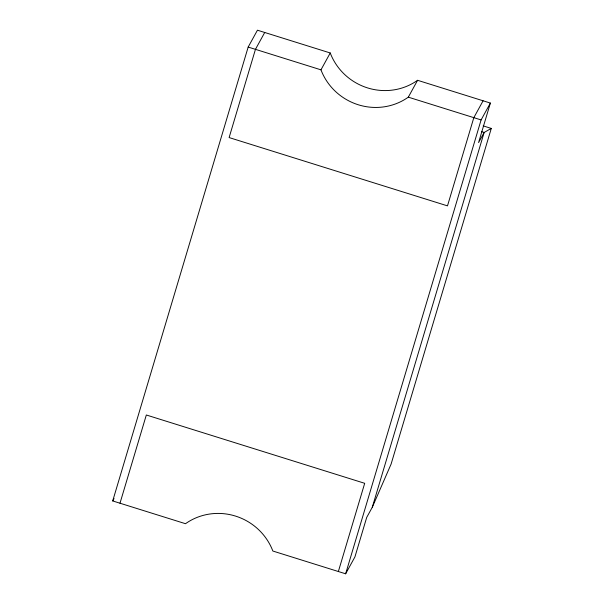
<?xml version="1.0" encoding="UTF-8"?>
<svg xmlns="http://www.w3.org/2000/svg" width="604" height="604" viewBox="0 0 604 604"><rect width="100%" height="100%" fill="white"/><g stroke="black" fill="none" stroke-linecap="round" stroke-linejoin="round"><path stroke-width="0.91" d="M491.286 128.418L391.098 464.099L372.275 507.292L366.711 517.409L354.918 556.933L345.639 573.8L272.849 551.029A57.274 55.425 28.8 0 0 185.504 523.706L112.714 500.935L248.176 47.067L257.447 30.2L330.237 52.971A57.274 55.425 28.8 0 0 417.583 80.294L490.373 103.065L478.579 142.582L484.144 132.465L491.286 128.418L483.192 125.889M119.992 503.215L146.327 414.993L364.695 483.306L338.361 571.52M345.639 573.8L481.101 119.932L490.373 103.065M372.275 507.292L484.144 132.465L481.713 131.702M264.726 32.48L255.454 49.347L229.12 137.569L447.489 205.873L473.823 117.659L483.094 100.785M248.176 47.067L320.966 69.838L330.237 52.971M112.714 500.935L114.043 498.526M320.966 69.838A57.274 55.425 28.8 0 0 408.312 97.161L417.583 80.294M408.312 97.161L481.101 119.932"/></g></svg>
